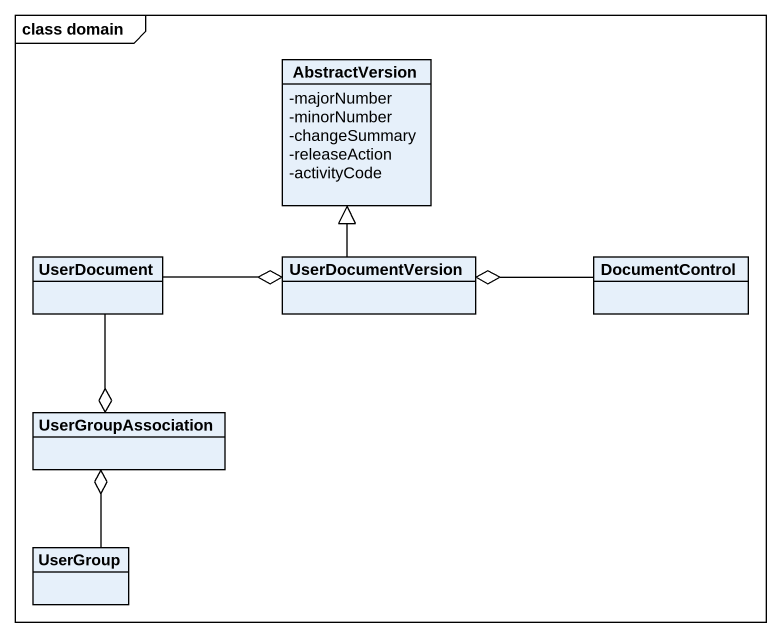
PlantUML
@startuml
mainframe class domain
hide circle
hide empty members
skinparam classAttributeIconSize 0
class AbstractVersion {
  -majorNumber
  -minorNumber
  -changeSummary
  -releaseAction
  -activityCode
}
class UserDocument
class UserDocumentVersion
class DocumentControl
class UserGroupAssociation
class UserGroup
UserDocumentVersion -up-|> AbstractVersion
UserDocumentVersion o-left- UserDocument
UserDocumentVersion o-right- DocumentControl
UserGroupAssociation o-up- UserDocument
UserGroupAssociation o-- UserGroup
@enduml
